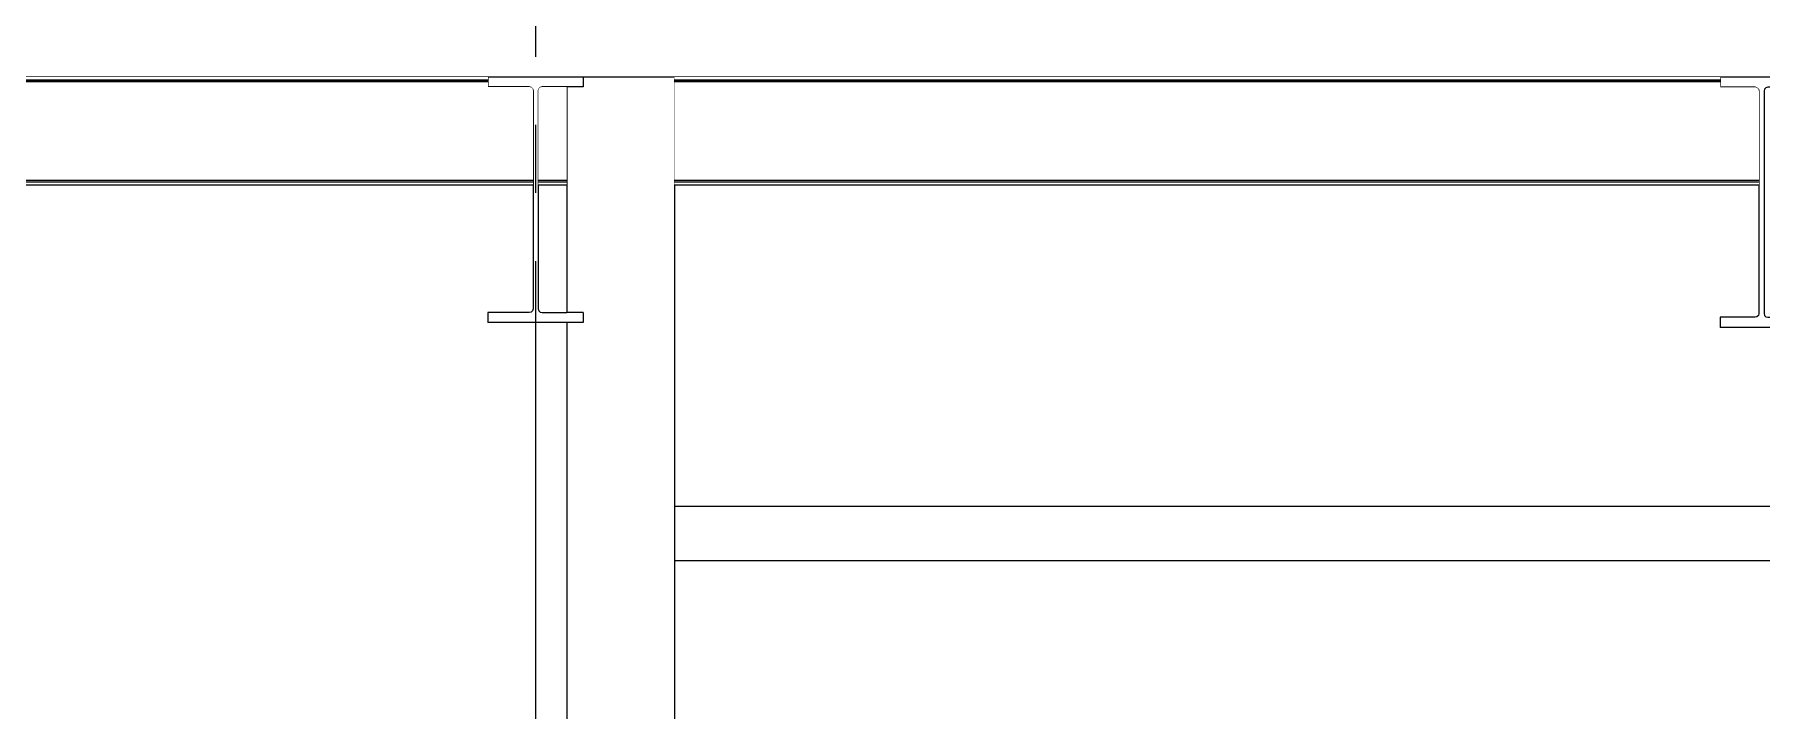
# Model space of a CAD drawing. Extents: x -18489 to 195597, y -1599 to 112111.
# Drawn here: x 25076 to 25710, y 26941 to 27189 of the extents above; entities that cross this region are included whole.
import ezdxf
from ezdxf.xclip import XClip

# ---------------------------------------------------------------- set-up
doc = ezdxf.new("R2010")
doc.units = 0
doc.header["$LTSCALE"] = 100
doc.header["$XCLIPFRAME"] = 2
doc.linetypes.add('188K-SM-07-F10-MECH-CR PIPE-Y2257103$0$X-S-FAB_SL ALL$0$COL-CEN-LIN', pattern=[3.25, 2.5, -0.25, 0.25, -0.25])
doc.linetypes.add('188K-SM-07-F10-MECH-CR PIPE-Y2257103$0$X-S-FAB_SL ALL$0$Wipeout_Contour', pattern=[1, 0, -1])
for name, color, linetype in [('188K-SM-07-F10-MECH-CR PIPE-Y2257103$0$X-S-FAB_SL ALL$0$A-CLNG', 7, 'Continuous'), ('188K-SM-07-F10-MECH-CR PIPE-Y2257103$0$X-S-FAB_SL ALL$0$A-WALL-EX', 7, 'Continuous'), ('188K-SM-07-F10-MECH-CR PIPE-Y2257103$0$X-S-FAB_SL ALL$0$A-WALL-IN', 7, 'Continuous'), ('188K-SM-07-F10-MECH-CR PIPE-Y2257103$0$X-S-FAB_SL ALL$0$ASP_1', 1, 'Continuous'), ('188K-SM-07-F10-MECH-CR PIPE-Y2257103$0$X-S-FAB_SL ALL$0$CCL', 15, '188K-SM-07-F10-MECH-CR PIPE-Y2257103$0$X-S-FAB_SL ALL$0$COL-CEN-LIN'), ('188K-SM-07-F10-MECH-CR PIPE-Y2257103$0$X-S-FAB_SL ALL$0$Hattch', 7, 'Continuous'), ('188K-SM-07-F10-MECH-CR PIPE-Y2257103$0$X-S-FAB_SL ALL$0$S-BEAM', 7, 'Continuous'), ('188K-SM-07-F10-MECH-CR PIPE-Y2257103$0$X-S-FAB_SL ALL$0$S-SLAB', 7, 'Continuous')]:
    doc.layers.add(name, color=color, linetype=linetype)

# ---------------------------------------------------------------- blocks, each defined once
blk = doc.blocks.new('188K-SM-07-F10-MECH-CR PIPE-Y2257103$0$X-S-FAB_SL ALL$0$剖面元素_9_3', base_point=(23061.26, -8263.06))
at = {"color": 254, "linetype": '188K-SM-07-F10-MECH-CR PIPE-Y2257103$0$X-S-FAB_SL ALL$0$Wipeout_Contour', "lineweight": 0, "ltscale": 2426785.650399153}
blk.add_wipeout([(48372.21, -7460.16), (48372.21, -8018.06), (48376.26, -8018.06), (48376.26, -7908.06), (48676.26, -7908.06), (48676.26, -7798.06), (48776.26, -7798.06), (48776.26, -7908.06), (48871.49, -7908.06), (49061.42, -8018.06), (49256.26, -8018.06), (49256.26, -7598.06), (48372.26, -7598.06), (48372.26, -7578.06), (49256.26, -7578.06), (49256.26, -7420.56), (49238.76, -7420.56), (49238.76, -7424.16), (49223.61, -7424.16), (49222.91, -7424.35), (49222.4, -7424.86), (49222.21, -7425.56), (49222.21, -7505.56), (49222.4, -7506.26), (49222.91, -7506.78), (49223.61, -7506.96), (49238.76, -7506.96), (49238.76, -7510.56), (49203.76, -7510.56), (49203.76, -7506.96), (49218.91, -7506.96), (49219.61, -7506.78), (49220.13, -7506.26), (49220.31, -7505.56), (49220.31, -7460.16), (48772.21, -7460.16), (48772.21, -7507.26), (48772.4, -7507.96), (48772.91, -7508.48), (48773.61, -7508.66), (48786.41, -7508.66), (48786.41, -7512.36), (48756.11, -7512.36), (48756.11, -7508.66), (48768.91, -7508.66), (48769.61, -7508.48), (48770.13, -7507.96), (48770.31, -7507.26), (48770.31, -7460.16)], dxfattribs=at).dxf.layer = '188K-SM-07-F10-MECH-CR PIPE-Y2257103$0$X-S-FAB_SL ALL$0$Hattch'
blk = doc.blocks.new('188K-SM-07-F10-MECH-CR PIPE-Y2257103$0$X-S-FAB_SL ALL$0$剖面元素_10_3', base_point=(23061.26, -8263.06))
at = {"color": 254, "linetype": '188K-SM-07-F10-MECH-CR PIPE-Y2257103$0$X-S-FAB_SL ALL$0$Wipeout_Contour', "lineweight": 0, "ltscale": 342322.754537}
blk.add_wipeout([(48322.21, -7460.16), (48322.21, -7505.56), (48322.4, -7506.26), (48322.91, -7506.78), (48323.61, -7506.96), (48332.71, -7506.96), (48332.71, -7460.16)], dxfattribs=at).dxf.layer = '188K-SM-07-F10-MECH-CR PIPE-Y2257103$0$X-S-FAB_SL ALL$0$Hattch'
at = {"color": 254, "linetype": '188K-SM-07-F10-MECH-CR PIPE-Y2257103$0$X-S-FAB_SL ALL$0$Wipeout_Contour', "lineweight": 0, "ltscale": 733042.331853}
blk.add_wipeout([(47985.26, -8018.06), (48332.71, -8018.06), (48332.71, -7763.06), (48272.76, -7763.06), (48272.76, -7703.06), (48332.71, -7703.06), (48332.71, -7510.56), (48303.76, -7510.56), (48303.76, -7506.96), (48318.91, -7506.96), (48319.61, -7506.78), (48320.13, -7506.26), (48320.31, -7505.56), (48320.31, -7460.16), (47985.26, -7460.16)], dxfattribs=at).dxf.layer = '188K-SM-07-F10-MECH-CR PIPE-Y2257103$0$X-S-FAB_SL ALL$0$Hattch'
at = {"layer": '188K-SM-07-F10-MECH-CR PIPE-Y2257103$0$X-S-FAB_SL ALL$0$A-WALL-IN', "color": 8, "lineweight": 0}
blk.add_line((47985.26, -7460.16), (47985.26, -8018.06), dxfattribs=at)
blk = doc.blocks.new('188K-SM-07-F10-MECH-CR PIPE-Y2257103$0$X-S-FAB_SL ALL$0$剖面元素_33_3', base_point=(23061.26, -8263.06))
at = {"layer": '188K-SM-07-F10-MECH-CR PIPE-Y2257103$0$X-S-FAB_SL ALL$0$S-SLAB', "color": 1, "lineweight": 0}
for p, q in [((48303.76, -7420.56), (47886.41, -7420.56)), ((48756.11, -7420.56), (48372.21, -7420.56)), ((48786.41, -7420.56), (48756.11, -7420.56))]:
    blk.add_line(p, q, dxfattribs=at)
at = {"layer": '188K-SM-07-F10-MECH-CR PIPE-Y2257103$0$X-S-FAB_SL ALL$0$S-SLAB', "color": 1, "lineweight": 0, "flags": 128}
blk.add_lwpolyline([(48372.21, -7420.56), (48338.76, -7420.56), (48303.76, -7420.56)], dxfattribs=at)
blk = doc.blocks.new('188K-SM-07-F10-MECH-CR PIPE-Y2257103$0$X-S-FAB_SL ALL$0$剖面元素_614_3', base_point=(23061.26, -8263.06))
at = {"layer": '188K-SM-07-F10-MECH-CR PIPE-Y2257103$0$X-S-FAB_SL ALL$0$A-CLNG', "color": 6, "lineweight": 0}
for p, q in [((48372.26, -7578.06), (48372.26, -7598.06)), ((49266.26, -7578.06), (48372.26, -7578.06)), ((49266.26, -7598.06), (48372.26, -7598.06))]:
    blk.add_line(p, q, dxfattribs=at)
blk = doc.blocks.new('188K-SM-07-F10-MECH-CR PIPE-Y2257103$0$X-S-FAB_SL ALL$0$剖面元素_620_3', base_point=(23061.26, -8263.06))
at = {"layer": '188K-SM-07-F10-MECH-CR PIPE-Y2257103$0$X-S-FAB_SL ALL$0$S-BEAM', "color": 2, "lineweight": 0}
for p, q in [((48303.76, -7420.56), (48303.76, -7424.16)), ((48338.76, -7420.56), (48338.76, -7424.16)), ((48319.61, -7424.35), (48320.13, -7424.86)), ((48322.91, -7424.35), (48322.4, -7424.86)), ((48338.76, -7424.16), (48332.71, -7424.16)), ((48303.76, -7506.96), (48303.76, -7510.56)), ((48332.71, -7510.56), (48303.76, -7510.56)), ((48320.13, -7506.26), (48319.61, -7506.78)), ((48322.4, -7506.26), (48322.91, -7506.78)), ((48338.76, -7506.96), (48332.71, -7506.96)), ((48338.76, -7510.56), (48332.71, -7510.56)), ((48338.76, -7506.96), (48338.76, -7510.56))]:
    blk.add_line(p, q, dxfattribs=at)
at = {"layer": '188K-SM-07-F10-MECH-CR PIPE-Y2257103$0$X-S-FAB_SL ALL$0$S-BEAM', "color": 2, "lineweight": 0, "flags": 128}
for points in [[(48319.61, -7424.35), (48318.91, -7424.16), (48303.76, -7424.16)], [(48320.13, -7424.86), (48320.31, -7425.56), (48320.31, -7505.56), (48320.13, -7506.26)], [(48322.4, -7424.86), (48322.21, -7425.56), (48322.21, -7505.56), (48322.4, -7506.26)], [(48332.71, -7424.16), (48323.61, -7424.16), (48322.91, -7424.35)], [(48319.61, -7506.78), (48318.91, -7506.96), (48303.76, -7506.96)], [(48322.91, -7506.78), (48323.61, -7506.96), (48332.71, -7506.96)]]:
    blk.add_lwpolyline(points, dxfattribs=at)
blk = doc.blocks.new('188K-SM-07-F10-MECH-CR PIPE-Y2257103$0$X-S-FAB_SL ALL$0$剖面元素_625_3', base_point=(23061.26, -8263.06))
at = {"layer": '188K-SM-07-F10-MECH-CR PIPE-Y2257103$0$X-S-FAB_SL ALL$0$S-BEAM', "color": 2, "lineweight": 0}
for p, q in [((48756.11, -7420.56), (48756.11, -7424.26)), ((48786.41, -7420.56), (48786.41, -7424.26)), ((48769.61, -7424.45), (48770.13, -7424.96)), ((48772.91, -7424.45), (48772.4, -7424.96)), ((48756.11, -7508.66), (48756.11, -7512.36)), ((48786.41, -7512.36), (48756.11, -7512.36)), ((48770.13, -7507.96), (48769.61, -7508.48)), ((48772.4, -7507.96), (48772.91, -7508.48)), ((48786.41, -7508.66), (48786.41, -7512.36))]:
    blk.add_line(p, q, dxfattribs=at)
at = {"layer": '188K-SM-07-F10-MECH-CR PIPE-Y2257103$0$X-S-FAB_SL ALL$0$S-BEAM', "color": 2, "lineweight": 0, "flags": 128}
for points in [[(48769.61, -7424.45), (48768.91, -7424.26), (48756.11, -7424.26)], [(48770.13, -7424.96), (48770.31, -7425.66), (48770.31, -7507.26), (48770.13, -7507.96)], [(48772.4, -7424.96), (48772.21, -7425.66), (48772.21, -7507.26), (48772.4, -7507.96)], [(48786.41, -7424.26), (48773.61, -7424.26), (48772.91, -7424.45)], [(48769.61, -7508.48), (48768.91, -7508.66), (48756.11, -7508.66)], [(48772.91, -7508.48), (48773.61, -7508.66), (48786.41, -7508.66)]]:
    blk.add_lwpolyline(points, dxfattribs=at)
blk = doc.blocks.new('188K-SM-07-F10-MECH-CR PIPE-Y2257103$0$X-S-FAB_SL ALL$0$剖面元素_631_3', base_point=(23061.26, -8263.06))
at = {"layer": '188K-SM-07-F10-MECH-CR PIPE-Y2257103$0$X-S-FAB_SL ALL$0$A-WALL-EX', "color": 6, "lineweight": 0}
for p, q in [((48372.21, -7420.56), (48372.21, -8018.06)), ((48332.71, -7424.16), (48332.71, -7506.96)), ((48332.71, -7510.56), (48332.71, -8018.06))]:
    blk.add_line(p, q, dxfattribs=at)
blk = doc.blocks.new('188K-SM-07-F10-MECH-CR PIPE-Y2257103$0$X-S-FAB_SL ALL$0$剖面元素_1944_3', base_point=(23061.26, -8263.06))
at = {"color": 254, "linetype": '188K-SM-07-F10-MECH-CR PIPE-Y2257103$0$X-S-FAB_SL ALL$0$Wipeout_Contour', "lineweight": 0, "ltscale": 194657.09467}
blk.add_wipeout([(47886.41, -7420.56), (47886.41, -7421.66), (48303.76, -7421.66), (48303.76, -7420.56)], dxfattribs=at).dxf.layer = '188K-SM-07-F10-MECH-CR PIPE-Y2257103$0$X-S-FAB_SL ALL$0$Hattch'
at = {"color": 254, "linetype": '188K-SM-07-F10-MECH-CR PIPE-Y2257103$0$X-S-FAB_SL ALL$0$Wipeout_Contour', "lineweight": 0, "ltscale": 196511.634598}
blk.add_wipeout([(48372.21, -7420.56), (48372.21, -7421.66), (48756.11, -7421.66), (48756.11, -7420.56)], dxfattribs=at).dxf.layer = '188K-SM-07-F10-MECH-CR PIPE-Y2257103$0$X-S-FAB_SL ALL$0$Hattch'
at = {"color": 254, "linetype": '188K-SM-07-F10-MECH-CR PIPE-Y2257103$0$X-S-FAB_SL ALL$0$Wipeout_Contour', "lineweight": 0, "ltscale": 681328.001744}
blk.add_wipeout([(47872.21, -7458.46), (48320.31, -7458.46), (48320.31, -7425.56), (48320.13, -7424.86), (48319.61, -7424.35), (48318.91, -7424.16), (48303.76, -7424.16), (48303.76, -7422.26), (47886.41, -7422.26), (47886.41, -7424.26), (47873.61, -7424.26), (47872.91, -7424.45), (47872.4, -7424.96), (47872.21, -7425.66)], dxfattribs=at).dxf.layer = '188K-SM-07-F10-MECH-CR PIPE-Y2257103$0$X-S-FAB_SL ALL$0$Hattch'
at = {"color": 254, "linetype": '188K-SM-07-F10-MECH-CR PIPE-Y2257103$0$X-S-FAB_SL ALL$0$Wipeout_Contour', "lineweight": 0, "ltscale": 443179.514793}
blk.add_wipeout([(48372.21, -7422.26), (48372.21, -7458.46), (48770.31, -7458.46), (48770.31, -7425.66), (48770.13, -7424.96), (48769.61, -7424.45), (48768.91, -7424.26), (48756.11, -7424.26), (48756.11, -7422.26)], dxfattribs=at).dxf.layer = '188K-SM-07-F10-MECH-CR PIPE-Y2257103$0$X-S-FAB_SL ALL$0$Hattch'
at = {"color": 254, "linetype": '188K-SM-07-F10-MECH-CR PIPE-Y2257103$0$X-S-FAB_SL ALL$0$Wipeout_Contour', "lineweight": 0, "ltscale": 194657.666789}
blk.add_wipeout([(47886.41, -7422.26), (48303.76, -7422.26), (48303.76, -7421.84), (47886.41, -7421.84)], dxfattribs=at).dxf.layer = '188K-SM-07-F10-MECH-CR PIPE-Y2257103$0$X-S-FAB_SL ALL$0$Hattch'
at = {"color": 254, "linetype": '188K-SM-07-F10-MECH-CR PIPE-Y2257103$0$X-S-FAB_SL ALL$0$Wipeout_Contour', "lineweight": 0, "ltscale": 196512.201316}
blk.add_wipeout([(48372.21, -7421.84), (48372.21, -7422.26), (48756.11, -7422.26), (48756.11, -7421.84)], dxfattribs=at).dxf.layer = '188K-SM-07-F10-MECH-CR PIPE-Y2257103$0$X-S-FAB_SL ALL$0$Hattch'
at = {"color": 254, "linetype": '188K-SM-07-F10-MECH-CR PIPE-Y2257103$0$X-S-FAB_SL ALL$0$Wipeout_Contour', "lineweight": 0, "ltscale": 342259.286386}
blk.add_wipeout([(48322.21, -7425.56), (48322.21, -7458.46), (48332.71, -7458.46), (48332.71, -7424.16), (48323.61, -7424.16), (48322.91, -7424.35), (48322.4, -7424.86)], dxfattribs=at).dxf.layer = '188K-SM-07-F10-MECH-CR PIPE-Y2257103$0$X-S-FAB_SL ALL$0$Hattch'
at = {"color": 254, "linetype": '188K-SM-07-F10-MECH-CR PIPE-Y2257103$0$X-S-FAB_SL ALL$0$Wipeout_Contour', "lineweight": 0, "ltscale": 196562.460724}
blk.add_wipeout([(48372.21, -7458.46), (48372.21, -7458.89), (48770.31, -7458.89), (48770.31, -7458.46)], dxfattribs=at).dxf.layer = '188K-SM-07-F10-MECH-CR PIPE-Y2257103$0$X-S-FAB_SL ALL$0$Hattch'
at = {"color": 254, "linetype": '188K-SM-07-F10-MECH-CR PIPE-Y2257103$0$X-S-FAB_SL ALL$0$Wipeout_Contour', "lineweight": 0, "ltscale": 194657.483766}
blk.add_wipeout([(47886.41, -7421.84), (48303.76, -7421.84), (48303.76, -7421.66), (47886.41, -7421.66)], dxfattribs=at).dxf.layer = '188K-SM-07-F10-MECH-CR PIPE-Y2257103$0$X-S-FAB_SL ALL$0$Hattch'
at = {"color": 254, "linetype": '188K-SM-07-F10-MECH-CR PIPE-Y2257103$0$X-S-FAB_SL ALL$0$Wipeout_Contour', "lineweight": 0, "ltscale": 196512.02002}
blk.add_wipeout([(48756.11, -7421.66), (48372.21, -7421.66), (48372.21, -7421.84), (48756.11, -7421.84)], dxfattribs=at).dxf.layer = '188K-SM-07-F10-MECH-CR PIPE-Y2257103$0$X-S-FAB_SL ALL$0$Hattch'
at = {"color": 254, "linetype": '188K-SM-07-F10-MECH-CR PIPE-Y2257103$0$X-S-FAB_SL ALL$0$Wipeout_Contour', "lineweight": 0, "ltscale": 194684.715028}
blk.add_wipeout([(47872.21, -7458.89), (48320.31, -7458.89), (48320.31, -7458.46), (47872.21, -7458.46)], dxfattribs=at).dxf.layer = '188K-SM-07-F10-MECH-CR PIPE-Y2257103$0$X-S-FAB_SL ALL$0$Hattch'
at = {"color": 254, "linetype": '188K-SM-07-F10-MECH-CR PIPE-Y2257103$0$X-S-FAB_SL ALL$0$Wipeout_Contour', "lineweight": 0, "ltscale": 196563.030181}
blk.add_wipeout([(48372.21, -7459.06), (48372.21, -7460.16), (48770.31, -7460.16), (48770.31, -7459.06)], dxfattribs=at).dxf.layer = '188K-SM-07-F10-MECH-CR PIPE-Y2257103$0$X-S-FAB_SL ALL$0$Hattch'
at = {"layer": '188K-SM-07-F10-MECH-CR PIPE-Y2257103$0$X-S-FAB_SL ALL$0$S-BEAM', "color": 8, "lineweight": 0}
for p, q in [((48303.76, -7421.66), (47886.41, -7421.66)), ((48303.76, -7422.26), (47886.41, -7422.26)), ((48756.11, -7421.66), (48372.21, -7421.66)), ((48756.11, -7422.26), (48372.21, -7422.26))]:
    blk.add_line(p, q, dxfattribs=at)
at = {"color": 254, "linetype": '188K-SM-07-F10-MECH-CR PIPE-Y2257103$0$X-S-FAB_SL ALL$0$Wipeout_Contour', "lineweight": 0, "ltscale": 195598.577113}
blk.add_wipeout([(48322.21, -7458.89), (48332.71, -7458.89), (48332.71, -7458.46), (48322.21, -7458.46)], dxfattribs=at).dxf.layer = '188K-SM-07-F10-MECH-CR PIPE-Y2257103$0$X-S-FAB_SL ALL$0$Hattch'
at = {"color": 254, "linetype": '188K-SM-07-F10-MECH-CR PIPE-Y2257103$0$X-S-FAB_SL ALL$0$Wipeout_Contour', "lineweight": 0, "ltscale": 196562.642856}
blk.add_wipeout([(48372.21, -7458.89), (48372.21, -7459.06), (48770.31, -7459.06), (48770.31, -7458.89)], dxfattribs=at).dxf.layer = '188K-SM-07-F10-MECH-CR PIPE-Y2257103$0$X-S-FAB_SL ALL$0$Hattch'
at = {"layer": '188K-SM-07-F10-MECH-CR PIPE-Y2257103$0$X-S-FAB_SL ALL$0$S-BEAM', "color": 8, "lineweight": 0}
for p, q in [((48770.31, -7458.46), (48372.21, -7458.46)), ((48770.31, -7459.06), (48372.21, -7459.06)), ((48770.31, -7460.16), (48372.21, -7460.16))]:
    blk.add_line(p, q, dxfattribs=at)
at = {"color": 254, "linetype": '188K-SM-07-F10-MECH-CR PIPE-Y2257103$0$X-S-FAB_SL ALL$0$Wipeout_Contour', "lineweight": 0, "ltscale": 194685.28998}
blk.add_wipeout([(47872.21, -7459.06), (47872.21, -7460.16), (48320.31, -7460.16), (48320.31, -7459.06)], dxfattribs=at).dxf.layer = '188K-SM-07-F10-MECH-CR PIPE-Y2257103$0$X-S-FAB_SL ALL$0$Hattch'
at = {"color": 254, "linetype": '188K-SM-07-F10-MECH-CR PIPE-Y2257103$0$X-S-FAB_SL ALL$0$Wipeout_Contour', "lineweight": 0, "ltscale": 195599.149364}
blk.add_wipeout([(48322.21, -7460.16), (48332.71, -7460.16), (48332.71, -7459.06), (48322.21, -7459.06)], dxfattribs=at).dxf.layer = '188K-SM-07-F10-MECH-CR PIPE-Y2257103$0$X-S-FAB_SL ALL$0$Hattch'
at = {"color": 254, "linetype": '188K-SM-07-F10-MECH-CR PIPE-Y2257103$0$X-S-FAB_SL ALL$0$Wipeout_Contour', "lineweight": 0, "ltscale": 194684.898918}
blk.add_wipeout([(47872.21, -7459.06), (48320.31, -7459.06), (48320.31, -7458.89), (47872.21, -7458.89)], dxfattribs=at).dxf.layer = '188K-SM-07-F10-MECH-CR PIPE-Y2257103$0$X-S-FAB_SL ALL$0$Hattch'
at = {"color": 254, "linetype": '188K-SM-07-F10-MECH-CR PIPE-Y2257103$0$X-S-FAB_SL ALL$0$Wipeout_Contour', "lineweight": 0, "ltscale": 195598.760145}
blk.add_wipeout([(48322.21, -7459.06), (48332.71, -7459.06), (48332.71, -7458.89), (48322.21, -7458.89)], dxfattribs=at).dxf.layer = '188K-SM-07-F10-MECH-CR PIPE-Y2257103$0$X-S-FAB_SL ALL$0$Hattch'
at = {"layer": '188K-SM-07-F10-MECH-CR PIPE-Y2257103$0$X-S-FAB_SL ALL$0$S-BEAM', "color": 8, "lineweight": 0}
for p, q in [((48320.31, -7458.46), (47872.21, -7458.46)), ((48320.31, -7459.06), (47872.21, -7459.06)), ((48320.31, -7460.16), (47872.21, -7460.16)), ((48332.71, -7458.46), (48322.21, -7458.46)), ((48332.71, -7459.06), (48322.21, -7459.06)), ((48332.71, -7460.16), (48322.21, -7460.16))]:
    blk.add_line(p, q, dxfattribs=at)
blk = doc.blocks.new('188K-SM-07-F10-MECH-CR PIPE-Y2257103$0$X-S-FAB_SL ALL$0$A$C2e9ab586')
at = {"layer": '188K-SM-07-F10-MECH-CR PIPE-Y2257103$0$X-S-FAB_SL ALL$0$A-WALL-EX', "lineweight": 0}
blk.add_blockref('188K-SM-07-F10-MECH-CR PIPE-Y2257103$0$X-S-FAB_SL ALL$0$剖面元素_9_3', (-28106.39, 285), dxfattribs=at)
at = {"layer": '188K-SM-07-F10-MECH-CR PIPE-Y2257103$0$X-S-FAB_SL ALL$0$A-WALL-IN', "lineweight": 0}
blk.add_blockref('188K-SM-07-F10-MECH-CR PIPE-Y2257103$0$X-S-FAB_SL ALL$0$剖面元素_10_3', (-28106.39, 285), dxfattribs=at)
at = {"layer": '188K-SM-07-F10-MECH-CR PIPE-Y2257103$0$X-S-FAB_SL ALL$0$A-CLNG', "lineweight": 0}
blk.add_blockref('188K-SM-07-F10-MECH-CR PIPE-Y2257103$0$X-S-FAB_SL ALL$0$剖面元素_614_3', (-28106.39, 285), dxfattribs=at)
at = {"layer": '188K-SM-07-F10-MECH-CR PIPE-Y2257103$0$X-S-FAB_SL ALL$0$S-SLAB', "lineweight": 0}
blk.add_blockref('188K-SM-07-F10-MECH-CR PIPE-Y2257103$0$X-S-FAB_SL ALL$0$剖面元素_33_3', (-28106.39, 285), dxfattribs=at)
at = {"layer": '188K-SM-07-F10-MECH-CR PIPE-Y2257103$0$X-S-FAB_SL ALL$0$A-WALL-EX', "lineweight": 0}
blk.add_blockref('188K-SM-07-F10-MECH-CR PIPE-Y2257103$0$X-S-FAB_SL ALL$0$剖面元素_631_3', (-28106.39, 285), dxfattribs=at)
at = {"layer": '188K-SM-07-F10-MECH-CR PIPE-Y2257103$0$X-S-FAB_SL ALL$0$S-BEAM', "lineweight": 0}
for name in ['188K-SM-07-F10-MECH-CR PIPE-Y2257103$0$X-S-FAB_SL ALL$0$剖面元素_620_3', '188K-SM-07-F10-MECH-CR PIPE-Y2257103$0$X-S-FAB_SL ALL$0$剖面元素_625_3']:
    blk.add_blockref(name, (-28106.39, 285), dxfattribs=at)
blk.add_blockref('188K-SM-07-F10-MECH-CR PIPE-Y2257103$0$X-S-FAB_SL ALL$0$剖面元素_1944_3', (-28106.39, 285), dxfattribs=at)
blk = doc.blocks.new('188K-SM-07-F10-MECH-CR PIPE-Y2257103$0$X-S-FAB_SL ALL$0$A$Ceb448ab1')
at = {"layer": '188K-SM-07-F10-MECH-CR PIPE-Y2257103$0$X-S-FAB_SL ALL$0$CCL'}
blk.add_line((25260, 3600), (25260, 0), dxfattribs=at)
blk = doc.blocks.new('188K-SM-07-F10-MECH-CR PIPE-Y2257103$0$X-S-FAB_SL ALL')
at = {"layer": '188K-SM-07-F10-MECH-CR PIPE-Y2257103$0$X-S-FAB_SL ALL$0$ASP_1'}
blk.add_blockref('188K-SM-07-F10-MECH-CR PIPE-Y2257103$0$X-S-FAB_SL ALL$0$A$C2e9ab586', (23632.864, -73288.977), dxfattribs=at)
at = {"layer": '188K-SM-07-F10-MECH-CR PIPE-Y2257103$0$X-S-FAB_SL ALL$0$CCL'}
blk.add_blockref('188K-SM-07-F10-MECH-CR PIPE-Y2257103$0$X-S-FAB_SL ALL$0$A$Ceb448ab1', (-4473.521, -73553.977), dxfattribs=at)
blk = doc.blocks.new('188K-SM-07-F10-MECH-CR PIPE-Y2257103')
ref = blk.add_blockref('188K-SM-07-F10-MECH-CR PIPE-Y2257103$0$X-S-FAB_SL ALL', (4473.521, 99334.763))
XClip(ref).set_block_clipping_path([(-7553.4648570136, -75341.9369645483), (24026.2025623869, -67725.7696244382)])

msp = doc.modelspace()

# ---------------------------------------------------------------- block references
msp.add_blockref('188K-SM-07-F10-MECH-CR PIPE-Y2257103', (0, 0))

doc.saveas('drawing.dxf')
